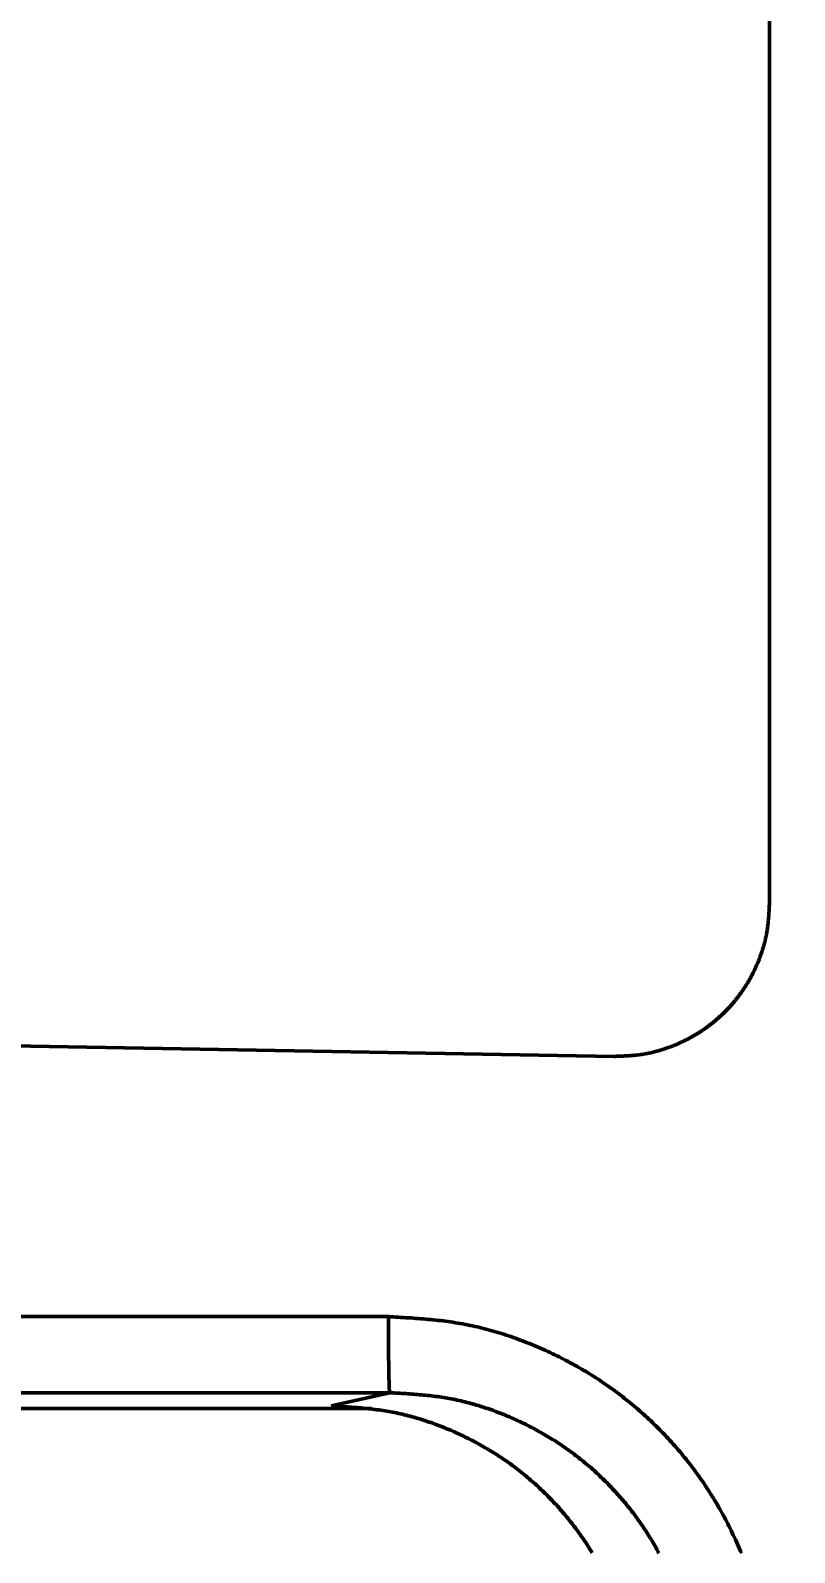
# Model space of a CAD drawing. Header units: millimetres. Extents: x -6033 to 120673, y -4970 to 90533.
# Drawn here: x 87217.53 to 87222.56, y 68772.29 to 68782.3 of the extents above; entities that cross this region are included whole.
import ezdxf
from ezdxf.enums import TextEntityAlignment as Align

# ---------------------------------------------------------------- set-up
doc = ezdxf.new("R2010")
doc.units = ezdxf.units.MM
doc.layers.get('DefPoints').update_dxf_attribs({"color": 250})
for name, color, linetype, lineweight in [('_ACM-A-ANNO-DIMS-c', 2, 'Continuous', 18), ('I-AR$0$I-SCOPE', 252, 'Continuous', 35), ('I-PLAN$0$_ACM-A-WALL-HACH', 251, 'Continuous', 9)]:
    doc.layers.add(name, color=color, linetype=linetype, lineweight=lineweight)
for name, color, linetype in [('I-CEILING$0$I-RCP-AIR', 64, 'Continuous'), ('I-CEILING$0$RC-Hatch【天花填充】', 251, 'Continuous'), ('I-FLOOR$0$I-FC-HATCH', 8, 'Continuous'), ('地坪', 7, 'Continuous'), ('天花', 7, 'Continuous')]:
    doc.layers.add(name, color=color, linetype=linetype)
doc.styles.add('_ACM-G-NOTES', font='arial.ttf')
doc.styles.add('I-CEILING$0$黑体', font='simhei.ttf', dxfattribs={"height": 600})
doc.dimstyles.new('_ACM-DIM-A_50', dxfattribs={"dimscale": 50, "dimtxt": 2.5, "dimasz": 1, "dimexe": 1.5, "dimexo": 1, "dimgap": 1, "dimtad": 1, "dimdec": 0, "dimrnd": 5, "dimzin": 1, "dimdsep": 46, "dimtxsty": '_ACM-G-NOTES', "dimblk": 'ARCHTICK', "dimcen": 2.5, "dimclrd": 256, "dimclre": 256, "dimclrt": 256, "dimadec": 3, "dimazin": 0, "dimtfac": 1, "dimtdec": 0, "dimtix": 1, "dimtmove": 0, "dimatfit": 3, "dimldrblk": 'DOTSMALL', "dimfxl": 5, "dimfxlon": 1, "dimlwd": 18, "dimlwe": 18, "dimarcsym": 0})

# ---------------------------------------------------------------- blocks, each defined once
blk = doc.blocks.new('I-AR')
at = {"layer": 'I-AR$0$I-SCOPE'}
h = blk.add_hatch(dxfattribs=at)
h.set_pattern_fill('ANSI31', color=256, scale=200)
h.paths.add_polyline_path([(63300, 72640), (66630, 72640), (66630, 70889.383), (90600, 70890), (90600, 66390), (96650, 66390), (96650, 24876.398), (18340, 24876.398), (18340, 66390), (48090, 66390), (48090, 72640), (51400, 72640), (51400, 72649.887), (52869.5, 72649.887), (52869.5, 72640), (55240, 72640), (55240, 72790), (59460, 72790), (59460, 72640), (61830.5, 72640), (61830.5, 72649.887), (63300, 72649.887)], flags=16)
h.paths.add_polyline_path([(7330, 0), (7330, -1770), (11180, -1770), (11180, 0), (18450, 0), (18450, 2900), (27550, 2900), (27550, 18090), (37037.331, 18090), (37037.331, 17350), (96200, 17350), (96200, 18120), (114640, 18120), (114640, 84500), (0, 84500), (0, 0)])
blk = doc.blocks.new('I-PLAN')
at = {"layer": 'I-PLAN$0$_ACM-A-WALL-HACH'}
h = blk.add_hatch(dxfattribs=at)
h.set_pattern_fill('ANSI31', color=256, scale=10, angle=45)
h.paths.add_polyline_path([(88260, 70790), (88260, 70890), (88030, 70890), (88030, 70790), (88230, 70790)], flags=17)
h.paths.add_polyline_path([(79671.546, 69390), (78155, 69390), (78155, 68990), (77955, 68990), (77955, 69590), (79671.546, 69590)], flags=17)
h.paths.add_polyline_path([(80271.546, 69390), (80271.546, 69590), (80780, 69590), (80780, 68990), (80580, 68990), (80580, 69390)], flags=17)
h.paths.add_polyline_path([(74580, 69590), (73930, 69590), (73930, 69390), (74580, 69390)])
h.paths.add_polyline_path([(68780, 69590), (69430, 69590), (69430, 69390), (68780, 69390)])
h.paths.add_polyline_path([(87280, 66490), (87480, 66490), (87480, 66390), (87280, 66390)])
h.paths.add_polyline_path([(82180, 68990), (82180, 69390), (84230, 69390), (84230, 66490), (84430, 66490), (84430, 69390), (85280, 69390), (85280, 69590), (81980, 69590), (81980, 68990)])
h.paths.add_polyline_path([(87480, 67390), (87480, 69390), (88280, 69390), (88280, 69590), (88080, 69590), (86480, 69590), (86480, 69390), (87280, 69390), (87280, 67390)], flags=17)
h.paths.add_polyline_path([(72130, 68170), (72130, 66490), (72330, 66490), (72330, 67870), (73130, 67870), (73130, 68070), (72330, 68070), (72330, 68170)])
h.paths.add_polyline_path([(71230, 68170), (71230, 66390), (71030, 66390), (71030, 67870), (70230, 67870), (70230, 68070), (71030, 68070), (71030, 68170)])
h.paths.add_polyline_path([(72130, 69070), (72330, 69070), (72330, 69390), (73030, 69390), (73030, 69590), (72130, 69590)])
h.paths.add_polyline_path([(71230, 69070), (71030, 69070), (71030, 69390), (70330, 69390), (70330, 69590), (71230, 69590)])
h.paths.add_polyline_path([(67800, 69490), (67830, 69490), (67830, 69590), (67800, 69590)], flags=17)
h.paths.add_polyline_path([(76755, 69590), (75180, 69590), (75180, 69390), (75330, 69390), (75330, 66390), (75530, 66390), (75530, 69390), (76555, 69390), (76555, 68990), (76755, 68990)])
h.paths.add_polyline_path([(68180, 69590), (68180, 69390), (68030, 69390), (68030, 66520), (67780, 66520), (67780, 66390), (67400, 66390), (67400, 66720), (67830, 66720), (67830, 69590)])
edge = h.paths.add_edge_path()
edge.add_line((89860, 70890), (88860, 70890))
edge.add_line((75530, 66520), (84230, 66520))
edge.add_line((75530, 66720), (84230, 66720))
blk = doc.blocks.new('I-CEILING$0$RPK-22-40FSNQS')
at = {"color": 0, "lineweight": 50}
for p, q in [((-337.185868, -57.603182), (-322.814174, -57.603182)), ((-321.815916, -58.6233), (-321.890302, -62.886698)), ((-320.104846, -62.642468), (-320.104846, -60.109796)), ((-319.517442, -60.486504), (-319.604882, -60.10122)), ((-319.604882, -60.10122), (-319.604882, -62.633896)), ((-319.500038, -62.738826), (-319.500038, -60.221748))]:
    blk.add_line(p, q, dxfattribs=at)
for points in [[(-321.815916, -58.6233), (-321.816112, -58.617396), (-321.81631, -58.61149), (-321.81651, -58.605586), (-321.816714, -58.599682), (-321.816926, -58.593778), (-321.817144, -58.587876), (-321.81737, -58.581974), (-321.817606, -58.576074), (-321.817854, -58.570176), (-321.818116, -58.564278), (-321.818392, -58.558382), (-321.818684, -58.55249), (-321.818994, -58.546598), (-321.819322, -58.54071), (-321.81967, -58.534824), (-321.82004, -58.52894), (-321.820434, -58.52306), (-321.82085, -58.517182), (-321.821296, -58.511308), (-321.821766, -58.505436), (-321.822268, -58.499568), (-321.822798, -58.493706), (-321.82336, -58.487846), (-321.823956, -58.48199), (-321.824588, -58.476138), (-321.825254, -58.470292), (-321.82596, -58.46445), (-321.826704, -58.458612), (-321.827488, -58.45278), (-321.828314, -58.446952), (-321.829184, -58.441132), (-321.830096, -58.435316), (-321.831052, -58.429504), (-321.832048, -58.4237), (-321.833088, -58.417902), (-321.834168, -58.412112), (-321.83529, -58.406326), (-321.836452, -58.400548), (-321.837654, -58.394778), (-321.838894, -58.389014), (-321.840176, -58.383258), (-321.841494, -58.377508), (-321.842852, -58.371768), (-321.844246, -58.366034), (-321.845678, -58.36031), (-321.847148, -58.354594), (-321.848654, -58.348888), (-321.850196, -58.343188), (-321.851774, -58.3375), (-321.853386, -58.33182), (-321.855034, -58.326148), (-321.856716, -58.320488), (-321.85843, -58.314836), (-321.86018, -58.309196), (-321.861962, -58.303566), (-321.863776, -58.297946), (-321.865622, -58.292336), (-321.8675, -58.286738), (-321.869408, -58.28115), (-321.871348, -58.275574), (-321.87332, -58.27001), (-321.87532, -58.264458), (-321.87735, -58.258918), (-321.879412, -58.253388), (-321.881504, -58.247872), (-321.883626, -58.242368), (-321.88578, -58.236878), (-321.887962, -58.2314), (-321.890176, -58.225934), (-321.89242, -58.220482), (-321.894696, -58.215044), (-321.897, -58.209618), (-321.899336, -58.204206), (-321.901702, -58.19881), (-321.904098, -58.193426), (-321.906526, -58.188058), (-321.908982, -58.182702), (-321.91147, -58.177364), (-321.91399, -58.172038), (-321.916538, -58.166728), (-321.919118, -58.161434), (-321.921728, -58.156154), (-321.924368, -58.15089), (-321.92704, -58.145642), (-321.929742, -58.14041), (-321.932474, -58.135194), (-321.935236, -58.129994), (-321.93803, -58.12481), (-321.940854, -58.119644), (-321.943708, -58.114494), (-321.946594, -58.10936), (-321.94951, -58.104244), (-321.952456, -58.099146), (-321.955432, -58.094066), (-321.958438, -58.089002), (-321.961476, -58.083958), (-321.964542, -58.07893), (-321.967638, -58.073922), (-321.970764, -58.06893), (-321.973918, -58.063958), (-321.977104, -58.059006), (-321.980318, -58.054072), (-321.98356, -58.049156), (-321.986832, -58.04426), (-321.990132, -58.039384), (-321.993462, -58.034528), (-321.99682, -58.02969), (-322.000206, -58.024874), (-322.00362, -58.020076), (-322.007064, -58.0153), (-322.010534, -58.010544), (-322.014032, -58.005808), (-322.01756, -58.001092), (-322.021114, -57.9964), (-322.024694, -57.991726), (-322.028304, -57.987074), (-322.03194, -57.982444), (-322.035602, -57.977836), (-322.039294, -57.97325), (-322.04301, -57.968686), (-322.046754, -57.964142), (-322.050524, -57.959622), (-322.054322, -57.955126), (-322.058144, -57.95065), (-322.061994, -57.946198), (-322.06587, -57.941768), (-322.06977, -57.937362), (-322.073698, -57.93298), (-322.07765, -57.92862), (-322.081628, -57.924282), (-322.085632, -57.91997), (-322.089662, -57.91568), (-322.093716, -57.911416), (-322.097794, -57.907174), (-322.101898, -57.902956), (-322.106026, -57.898764), (-322.11018, -57.894594), (-322.114356, -57.89045), (-322.118558, -57.88633), (-322.122784, -57.882236), (-322.127032, -57.878166), (-322.131306, -57.874122), (-322.135602, -57.870102), (-322.139924, -57.866108), (-322.144268, -57.862138), (-322.148634, -57.858196), (-322.153024, -57.854278), (-322.157438, -57.850386), (-322.161874, -57.84652), (-322.166332, -57.842682), (-322.170814, -57.838868), (-322.175316, -57.835082), (-322.179842, -57.831322), (-322.18439, -57.827588), (-322.18896, -57.823882), (-322.193552, -57.820202), (-322.198164, -57.81655), (-322.2028, -57.812924), (-322.207454, -57.809328), (-322.212132, -57.805758), (-322.216828, -57.802216), (-322.221546, -57.798702), (-322.226286, -57.795216), (-322.231044, -57.791758), (-322.235822, -57.788328), (-322.240622, -57.784928), (-322.24544, -57.781554), (-322.250278, -57.778212), (-322.255136, -57.774896), (-322.260012, -57.771612), (-322.264908, -57.768354), (-322.269824, -57.765128), (-322.274756, -57.76193), (-322.279708, -57.758762), (-322.28468, -57.755624), (-322.289668, -57.752516), (-322.294674, -57.749438), (-322.299698, -57.74639), (-322.30474, -57.743372), (-322.3098, -57.740384), (-322.314878, -57.737428), (-322.319972, -57.734502), (-322.325082, -57.731608), (-322.33021, -57.728742), (-322.335354, -57.725908), (-322.340516, -57.723106), (-322.345694, -57.720332), (-322.350886, -57.71759), (-322.356096, -57.714878), (-322.361322, -57.712198), (-322.366562, -57.709546), (-322.371818, -57.706926), (-322.37709, -57.704338), (-322.382378, -57.701778), (-322.387678, -57.69925), (-322.392996, -57.69675), (-322.398326, -57.694282), (-322.403672, -57.691844), (-322.409032, -57.689438), (-322.414406, -57.68706), (-322.419794, -57.684714), (-322.425196, -57.682398), (-322.430612, -57.680112), (-322.43604, -57.677856), (-322.441482, -57.67563), (-322.446938, -57.673434), (-322.452406, -57.67127), (-322.457886, -57.669134), (-322.46338, -57.66703), (-322.468886, -57.664954), (-322.474404, -57.66291), (-322.479934, -57.660896), (-322.485476, -57.658914), (-322.491028, -57.656962), (-322.496594, -57.655044), (-322.50217, -57.653156), (-322.507758, -57.651302), (-322.513356, -57.649482), (-322.518964, -57.647694), (-322.524582, -57.645942), (-322.530212, -57.644224), (-322.535852, -57.64254), (-322.5415, -57.640892), (-322.547158, -57.63928), (-322.552826, -57.637706), (-322.558502, -57.636168), (-322.564188, -57.634666), (-322.569884, -57.633202), (-322.575586, -57.631778), (-322.581298, -57.63039), (-322.587016, -57.629044), (-322.592744, -57.627736), (-322.598478, -57.626468), (-322.60422, -57.62524), (-322.60997, -57.624052), (-322.615726, -57.622906), (-322.62149, -57.621804), (-322.62726, -57.620742), (-322.633036, -57.619722), (-322.638818, -57.618746), (-322.644606, -57.617814), (-322.6504, -57.616924), (-322.6562, -57.616074), (-322.662006, -57.615262), (-322.667816, -57.61449), (-322.673632, -57.613752), (-322.679452, -57.61305), (-322.685276, -57.612382), (-322.691104, -57.611746), (-322.696938, -57.61114), (-322.702776, -57.610562), (-322.708616, -57.610014), (-322.714462, -57.60949), (-322.72031, -57.608992), (-322.72616, -57.608516), (-322.732014, -57.608062), (-322.737872, -57.607628), (-322.743732, -57.607214), (-322.749594, -57.606818), (-322.755458, -57.606436), (-322.761324, -57.60607), (-322.767192, -57.605716), (-322.77306, -57.605374), (-322.778932, -57.605042), (-322.784804, -57.604718), (-322.790676, -57.604402), (-322.79655, -57.604092), (-322.802426, -57.603786), (-322.814174, -57.603182)], [(-320.104846, -60.109796), (-320.103914, -60.093382), (-320.10298, -60.076968), (-320.102034, -60.060558), (-320.101078, -60.044148), (-320.100102, -60.027742), (-320.099104, -60.011338), (-320.098078, -59.994938), (-320.097022, -59.978546), (-320.09593, -59.962156), (-320.094798, -59.945774), (-320.093622, -59.9294), (-320.092396, -59.913032), (-320.091118, -59.896674), (-320.08978, -59.880326), (-320.088382, -59.863986), (-320.086914, -59.847656), (-320.085376, -59.83134), (-320.083764, -59.815034), (-320.08207, -59.79874), (-320.08029, -59.782462), (-320.078424, -59.766196), (-320.076462, -59.749946), (-320.074402, -59.73371), (-320.07224, -59.717492), (-320.06997, -59.70129), (-320.06759, -59.685106), (-320.065094, -59.66894), (-320.062476, -59.652794), (-320.059736, -59.636668), (-320.056864, -59.62056), (-320.05386, -59.604476), (-320.050724, -59.588412), (-320.047456, -59.572372), (-320.04406, -59.556354), (-320.040534, -59.54036), (-320.036882, -59.524392), (-320.033106, -59.508448), (-320.029204, -59.49253), (-320.02518, -59.476638), (-320.021036, -59.460774), (-320.016772, -59.444938), (-320.01239, -59.429132), (-320.00789, -59.413352), (-320.003274, -59.397604), (-319.998546, -59.381886), (-319.993704, -59.3662), (-319.98875, -59.350546), (-319.983688, -59.334924), (-319.978518, -59.319334), (-319.97324, -59.30378), (-319.967856, -59.28826), (-319.962368, -59.272774), (-319.956778, -59.257326), (-319.951086, -59.241912), (-319.945294, -59.226538), (-319.939404, -59.2112), (-319.933416, -59.195902), (-319.927334, -59.180642), (-319.921156, -59.165422), (-319.914886, -59.150244), (-319.908524, -59.135106), (-319.90207, -59.12001), (-319.895526, -59.104956), (-319.88889, -59.089946), (-319.882162, -59.07498), (-319.875344, -59.060058), (-319.868432, -59.045182), (-319.86143, -59.03035), (-319.854338, -59.015566), (-319.847152, -59.000828), (-319.839876, -58.986138), (-319.832508, -58.971496), (-319.82505, -58.956902), (-319.8175, -58.942358), (-319.809858, -58.927866), (-319.802124, -58.913422), (-319.7943, -58.89903), (-319.786384, -58.88469), (-319.778378, -58.870402), (-319.77028, -58.856168), (-319.76209, -58.841988), (-319.753808, -58.827862), (-319.745436, -58.813792), (-319.736972, -58.799776), (-319.728418, -58.785816), (-319.719772, -58.771914), (-319.711034, -58.75807), (-319.702206, -58.744284), (-319.693286, -58.730556), (-319.684276, -58.716888), (-319.675174, -58.70328), (-319.66598, -58.689732), (-319.656698, -58.676246), (-319.647324, -58.66282), (-319.637862, -58.649458), (-319.628312, -58.636158), (-319.618674, -58.62292), (-319.608948, -58.609746), (-319.599134, -58.596638), (-319.589236, -58.583594), (-319.57925, -58.570614), (-319.56918, -58.557702), (-319.559024, -58.544854), (-319.548784, -58.532074), (-319.53846, -58.519362), (-319.528054, -58.506716), (-319.517564, -58.49414), (-319.506992, -58.481632), (-319.496338, -58.469194), (-319.485604, -58.456826), (-319.474788, -58.444528), (-319.463894, -58.4323), (-319.452918, -58.420144), (-319.441864, -58.408062), (-319.430732, -58.39605), (-319.419522, -58.384112), (-319.408236, -58.372248), (-319.39687, -58.360458), (-319.38543, -58.348742), (-319.373914, -58.337102), (-319.362322, -58.325536), (-319.350656, -58.314048), (-319.338916, -58.302636), (-319.327102, -58.291302), (-319.315214, -58.280044), (-319.303254, -58.268866), (-319.29122, -58.257766), (-319.279116, -58.246746), (-319.266942, -58.235806), (-319.254696, -58.224946), (-319.24238, -58.214166), (-319.229994, -58.203468), (-319.217538, -58.192854), (-319.205014, -58.18232), (-319.192424, -58.171872), (-319.179764, -58.161504), (-319.167038, -58.151224), (-319.154244, -58.141026), (-319.141386, -58.130914), (-319.12846, -58.120888), (-319.115472, -58.110948), (-319.102418, -58.101094), (-319.0893, -58.091328), (-319.076118, -58.08165), (-319.062872, -58.072062), (-319.049566, -58.06256), (-319.036196, -58.05315), (-319.022766, -58.043828), (-319.009274, -58.034598), (-318.995722, -58.025458), (-318.98211, -58.01641), (-318.96844, -58.007454), (-318.95471, -57.99859), (-318.940922, -57.989816), (-318.927076, -57.981136), (-318.913174, -57.972546), (-318.899216, -57.964048), (-318.885202, -57.955642), (-318.871134, -57.947326), (-318.85701, -57.939104), (-318.842834, -57.930972), (-318.828604, -57.922932), (-318.814322, -57.914984), (-318.799988, -57.907128), (-318.785604, -57.899364), (-318.771168, -57.891692), (-318.756682, -57.88411), (-318.742148, -57.87662), (-318.727564, -57.869222), (-318.712934, -57.861916), (-318.698256, -57.854702), (-318.68353, -57.84758), (-318.66876, -57.84055), (-318.653944, -57.83361), (-318.639082, -57.826762), (-318.624176, -57.820008), (-318.609228, -57.813344), (-318.594236, -57.806772), (-318.579202, -57.80029), (-318.564126, -57.793902), (-318.549008, -57.787606)], [(-318.550162, -58.330046), (-318.561666, -58.336266), (-318.57313, -58.342558), (-318.584552, -58.348924), (-318.595932, -58.355362), (-318.607268, -58.361876), (-318.618564, -58.368462), (-318.629814, -58.375122), (-318.641022, -58.381854), (-318.652186, -58.388662), (-318.663304, -58.395542), (-318.674376, -58.402496), (-318.685402, -58.409524), (-318.696384, -58.416624), (-318.707318, -58.423798), (-318.718204, -58.431046), (-318.729042, -58.438368), (-318.739832, -58.445762), (-318.750574, -58.453228), (-318.761266, -58.460766), (-318.77191, -58.468378), (-318.782504, -58.47606), (-318.793046, -58.483812), (-318.803538, -58.491636), (-318.81398, -58.499528), (-318.82437, -58.507492), (-318.834708, -58.515524), (-318.844992, -58.523624), (-318.855226, -58.531792), (-318.865404, -58.54003), (-318.87553, -58.548334), (-318.885602, -58.556706), (-318.89562, -58.565144), (-318.905582, -58.573648), (-318.915488, -58.582218), (-318.92534, -58.590854), (-318.935136, -58.599554), (-318.944874, -58.608318), (-318.954556, -58.617148), (-318.96418, -58.62604), (-318.973746, -58.634996), (-318.983254, -58.644014), (-318.992704, -58.653094), (-319.002094, -58.662238), (-319.011426, -58.671442), (-319.020696, -58.680708), (-319.029908, -58.690034), (-319.039058, -58.69942), (-319.048148, -58.708866), (-319.057174, -58.718372), (-319.06614, -58.727936), (-319.075044, -58.737558), (-319.083884, -58.74724), (-319.092662, -58.756978), (-319.101374, -58.766774), (-319.110024, -58.776628), (-319.11861, -58.786538), (-319.12713, -58.796502), (-319.135584, -58.806524), (-319.143972, -58.8166), (-319.152294, -58.826732), (-319.16055, -58.836918), (-319.16874, -58.847158), (-319.17686, -58.85745), (-319.184914, -58.867796), (-319.192898, -58.878196), (-319.200814, -58.888648), (-319.208662, -58.89915), (-319.216438, -58.909706), (-319.224146, -58.920312), (-319.231782, -58.930968), (-319.239348, -58.941674), (-319.246842, -58.952432), (-319.254264, -58.963238), (-319.261614, -58.974092), (-319.26889, -58.984996), (-319.276094, -58.995948), (-319.283226, -59.006948), (-319.290284, -59.017994), (-319.29727, -59.029088), (-319.304182, -59.040228), (-319.311022, -59.051412), (-319.317788, -59.062644), (-319.32448, -59.073918), (-319.3311, -59.085236), (-319.337648, -59.0966), (-319.344122, -59.108006), (-319.350522, -59.119454), (-319.35685, -59.130944), (-319.363104, -59.142476), (-319.369286, -59.15405), (-319.375396, -59.165664), (-319.381432, -59.177318), (-319.387394, -59.189012), (-319.393284, -59.200744), (-319.3991, -59.212516), (-319.404844, -59.224326), (-319.410514, -59.236172), (-319.416112, -59.248058), (-319.421636, -59.259978), (-319.427088, -59.271936), (-319.432466, -59.283928), (-319.43777, -59.295956), (-319.443002, -59.308018), (-319.448162, -59.320116), (-319.453248, -59.332246), (-319.45826, -59.34441), (-319.4632, -59.356606), (-319.468062, -59.368834), (-319.47285, -59.381092), (-319.47756, -59.393384), (-319.48219, -59.405704), (-319.48674, -59.418056), (-319.49121, -59.430436), (-319.495598, -59.442844), (-319.499902, -59.455282), (-319.504122, -59.467746), (-319.508258, -59.480238), (-319.512304, -59.492758), (-319.516264, -59.505302), (-319.520136, -59.517872), (-319.523916, -59.530468), (-319.527606, -59.543088), (-319.531202, -59.555732), (-319.534706, -59.5684), (-319.538114, -59.581092), (-319.541426, -59.593804), (-319.544642, -59.60654), (-319.54776, -59.619296), (-319.550778, -59.632072), (-319.553694, -59.64487), (-319.55651, -59.657686), (-319.559224, -59.670522), (-319.561834, -59.683378), (-319.564338, -59.69625), (-319.566736, -59.70914), (-319.569026, -59.722048), (-319.571214, -59.734972), (-319.573302, -59.747912), (-319.575292, -59.760868), (-319.57719, -59.773838), (-319.579, -59.786822), (-319.580722, -59.79982), (-319.582364, -59.81283), (-319.583924, -59.825854), (-319.585412, -59.838888), (-319.586828, -59.851934), (-319.588174, -59.864992), (-319.589458, -59.87806), (-319.59068, -59.891136), (-319.591844, -59.904222), (-319.592956, -59.917318), (-319.594018, -59.93042), (-319.595032, -59.94353), (-319.596004, -59.956648), (-319.596936, -59.96977), (-319.597832, -59.982898), (-319.598698, -59.996032), (-319.599532, -60.009172), (-319.600344, -60.022314), (-319.601132, -60.03546), (-319.601904, -60.048608), (-319.602662, -60.06176), (-319.603408, -60.074912), (-319.604146, -60.088066), (-319.604882, -60.10122)], [(-318.552974, -58.769908), (-318.56414, -58.776706), (-318.575258, -58.783578), (-318.586334, -58.790522), (-318.597362, -58.79754), (-318.608344, -58.804632), (-318.61928, -58.811796), (-318.630168, -58.819034), (-318.641008, -58.826346), (-318.6518, -58.833732), (-318.662542, -58.841188), (-318.673236, -58.848716), (-318.683882, -58.856318), (-318.694476, -58.863988), (-318.705022, -58.871732), (-318.715516, -58.879544), (-318.725958, -58.887426), (-318.73635, -58.895378), (-318.746688, -58.9034), (-318.756976, -58.91149), (-318.76721, -58.919648), (-318.777392, -58.927874), (-318.787518, -58.936166), (-318.797592, -58.944526), (-318.807612, -58.952952), (-318.817576, -58.961446), (-318.827484, -58.970004), (-318.837338, -58.978626), (-318.847136, -58.987314), (-318.856876, -58.996068), (-318.86656, -59.004884), (-318.876188, -59.013764), (-318.885756, -59.022706), (-318.895266, -59.031712), (-318.90472, -59.04078), (-318.914112, -59.04991), (-318.923446, -59.059102), (-318.93272, -59.068354), (-318.941934, -59.077666), (-318.951088, -59.08704), (-318.96018, -59.096472), (-318.969212, -59.105964), (-318.97818, -59.115514), (-318.987088, -59.125122), (-318.995932, -59.13479), (-319.004712, -59.144514), (-319.01343, -59.154294), (-319.022082, -59.164134), (-319.030672, -59.174028), (-319.039196, -59.183978), (-319.047654, -59.193984), (-319.056046, -59.204046), (-319.064374, -59.214162), (-319.072634, -59.224332), (-319.080826, -59.234556), (-319.088952, -59.244834), (-319.097008, -59.255164), (-319.104998, -59.265546), (-319.112918, -59.275982), (-319.12077, -59.28647), (-319.12855, -59.297008), (-319.136262, -59.307598), (-319.143902, -59.318238), (-319.151472, -59.328928), (-319.15897, -59.339668), (-319.166398, -59.350456), (-319.173752, -59.361294), (-319.181034, -59.37218), (-319.188242, -59.383116), (-319.195378, -59.394098), (-319.20244, -59.405126), (-319.20943, -59.416202), (-319.216346, -59.427324), (-319.22319, -59.438492), (-319.22996, -59.449704), (-319.236656, -59.46096), (-319.24328, -59.47226), (-319.249832, -59.483606), (-319.25631, -59.494992), (-319.262714, -59.506422), (-319.269046, -59.517894), (-319.275306, -59.529408), (-319.281492, -59.540962), (-319.287604, -59.552558), (-319.293644, -59.564192), (-319.29961, -59.575866), (-319.305504, -59.58758), (-319.311324, -59.599332), (-319.317072, -59.611122), (-319.322746, -59.62295), (-319.328348, -59.634814), (-319.333876, -59.646716), (-319.33933, -59.658654), (-319.344712, -59.670626), (-319.350022, -59.682634), (-319.355258, -59.694678), (-319.36042, -59.706754), (-319.36551, -59.718864), (-319.370526, -59.731008), (-319.375468, -59.743182), (-319.380336, -59.75539), (-319.385126, -59.76763), (-319.38984, -59.7799), (-319.394474, -59.7922), (-319.399028, -59.80453), (-319.403502, -59.816888), (-319.407892, -59.829276), (-319.412202, -59.841694), (-319.416424, -59.854138), (-319.420562, -59.866608), (-319.424614, -59.879106), (-319.428578, -59.89163), (-319.432452, -59.904178), (-319.436236, -59.916752), (-319.43993, -59.929352), (-319.44353, -59.941974), (-319.447038, -59.95462), (-319.45045, -59.96729), (-319.453768, -59.97998), (-319.456986, -59.992694), (-319.460108, -60.005428), (-319.46313, -60.018182), (-319.466052, -60.030958), (-319.468872, -60.043752), (-319.47159, -60.056566), (-319.474204, -60.0694), (-319.476714, -60.08225), (-319.479116, -60.095118), (-319.481412, -60.108004), (-319.483606, -60.120904), (-319.485698, -60.133822), (-319.487694, -60.146754), (-319.489598, -60.159702), (-319.491412, -60.172664), (-319.49314, -60.185638), (-319.494786, -60.198626), (-319.496354, -60.211626), (-319.497846, -60.224638), (-319.499268, -60.237662), (-319.500622, -60.250696), (-319.50191, -60.26374), (-319.503138, -60.276794), (-319.50431, -60.289858), (-319.505426, -60.302928), (-319.506494, -60.316008), (-319.507516, -60.329096), (-319.508494, -60.342188), (-319.509432, -60.355288), (-319.510334, -60.368394), (-319.511206, -60.381504), (-319.512048, -60.39462), (-319.512864, -60.407738), (-319.51366, -60.420862), (-319.514438, -60.433986), (-319.515202, -60.447114), (-319.515954, -60.460244), (-319.5167, -60.473374), (-319.517442, -60.486504)], [(-320.104846, -60.109796), (-320.101608, -60.109792), (-320.098372, -60.10979), (-320.095136, -60.109786), (-320.091898, -60.109784), (-320.088664, -60.10978), (-320.085428, -60.109776), (-320.082194, -60.109774), (-320.072498, -60.109762), (-320.06927, -60.109758), (-320.066042, -60.109754), (-320.062814, -60.10975), (-320.05959, -60.109746), (-320.056368, -60.10974), (-320.053148, -60.109736), (-320.049928, -60.10973), (-320.046712, -60.109724), (-320.040288, -60.109712), (-320.03708, -60.109706), (-320.033874, -60.1097), (-320.030672, -60.109692), (-320.027472, -60.109686), (-320.024276, -60.109678), (-320.021082, -60.10967), (-320.017892, -60.10966), (-320.014706, -60.109652), (-320.011524, -60.109642), (-320.008346, -60.109632), (-320.005172, -60.109622), (-320.002002, -60.10961), (-319.998836, -60.1096), (-319.995674, -60.109588), (-319.992518, -60.109576), (-319.989366, -60.109562), (-319.98622, -60.10955), (-319.983078, -60.109536), (-319.97994, -60.109522), (-319.976808, -60.109508), (-319.973682, -60.109492), (-319.970562, -60.109478), (-319.967446, -60.109462), (-319.964338, -60.109446), (-319.961234, -60.10943), (-319.958138, -60.109412), (-319.955046, -60.109396), (-319.951962, -60.109378), (-319.948882, -60.10936), (-319.945812, -60.109342), (-319.942746, -60.109324), (-319.939688, -60.109304), (-319.936636, -60.109284), (-319.933592, -60.109266), (-319.930554, -60.109246), (-319.927526, -60.109224), (-319.924502, -60.109204), (-319.921488, -60.109184), (-319.918482, -60.109162), (-319.915482, -60.10914), (-319.91249, -60.109118), (-319.909508, -60.109096), (-319.906534, -60.109074), (-319.903566, -60.10905), (-319.90061, -60.109028), (-319.89766, -60.109004), (-319.89472, -60.10898), (-319.891788, -60.108956), (-319.888866, -60.108932), (-319.885952, -60.108908), (-319.883048, -60.108882), (-319.880154, -60.108858), (-319.877268, -60.108832), (-319.874392, -60.108806), (-319.871526, -60.10878), (-319.86867, -60.108754), (-319.865824, -60.108726), (-319.862988, -60.1087), (-319.86016, -60.108672), (-319.857344, -60.108644), (-319.854538, -60.108616), (-319.851744, -60.108588), (-319.848958, -60.10856), (-319.846184, -60.10853), (-319.843422, -60.108502), (-319.840668, -60.108472), (-319.837928, -60.108442), (-319.835198, -60.108412), (-319.832478, -60.108382), (-319.82977, -60.10835), (-319.827074, -60.10832), (-319.82439, -60.108288), (-319.821716, -60.108256), (-319.819056, -60.108224), (-319.816408, -60.108192), (-319.81377, -60.108158), (-319.811146, -60.108126), (-319.808534, -60.108092), (-319.805934, -60.10806), (-319.803346, -60.108026), (-319.80077, -60.107992), (-319.798208, -60.107956), (-319.79566, -60.107922), (-319.793122, -60.107888), (-319.790598, -60.107852), (-319.788088, -60.107816), (-319.785592, -60.10778), (-319.783106, -60.107744), (-319.780636, -60.107708), (-319.77818, -60.107672), (-319.775736, -60.107634), (-319.773306, -60.107598), (-319.77089, -60.10756), (-319.768488, -60.107522), (-319.766098, -60.107484), (-319.763724, -60.107446), (-319.761364, -60.107408), (-319.759018, -60.10737), (-319.756688, -60.107332), (-319.75437, -60.107292), (-319.752068, -60.107254), (-319.74978, -60.107214), (-319.747508, -60.107174), (-319.74525, -60.107134), (-319.743008, -60.107094), (-319.740782, -60.107054), (-319.73857, -60.107014), (-319.736372, -60.106972), (-319.734192, -60.106932), (-319.732026, -60.10689), (-319.729876, -60.106848), (-319.727742, -60.106806), (-319.725624, -60.106764), (-319.723522, -60.106722), (-319.721436, -60.106678), (-319.719366, -60.106636), (-319.717312, -60.106592), (-319.715276, -60.106548), (-319.713254, -60.106504), (-319.71125, -60.10646), (-319.709264, -60.106414), (-319.707292, -60.10637), (-319.705338, -60.106324), (-319.703402, -60.106278), (-319.701482, -60.106232), (-319.69958, -60.106186), (-319.697694, -60.106138), (-319.695826, -60.106092), (-319.693976, -60.106044), (-319.692144, -60.105996), (-319.690328, -60.105948), (-319.68853, -60.1059), (-319.68675, -60.10585), (-319.68499, -60.1058), (-319.683244, -60.105752), (-319.681518, -60.105702), (-319.67981, -60.105652), (-319.67812, -60.105602), (-319.676446, -60.10555), (-319.67479, -60.1055), (-319.673154, -60.10545), (-319.671534, -60.1054), (-319.669932, -60.105348), (-319.668348, -60.105298), (-319.66678, -60.105248), (-319.665232, -60.105196), (-319.663702, -60.105146), (-319.662188, -60.105096), (-319.660692, -60.105046), (-319.659214, -60.104996), (-319.657754, -60.104946), (-319.656312, -60.104896), (-319.654888, -60.104848), (-319.653482, -60.104798), (-319.652092, -60.10475), (-319.65072, -60.104702), (-319.649368, -60.104654), (-319.648032, -60.104606), (-319.646714, -60.10456), (-319.645414, -60.104514), (-319.6442, -60.10447), (-319.643002, -60.104426), (-319.64182, -60.104384), (-319.640654, -60.104342), (-319.639504, -60.104298), (-319.63837, -60.104256), (-319.637252, -60.104212), (-319.63615, -60.104168), (-319.635064, -60.104124), (-319.633994, -60.10408), (-319.63294, -60.104036), (-319.631902, -60.10399), (-319.63088, -60.103942), (-319.629876, -60.103894), (-319.628886, -60.103846), (-319.627912, -60.103796), (-319.626954, -60.103744), (-319.626012, -60.10369), (-319.625088, -60.103636), (-319.624178, -60.10358), (-319.623284, -60.103522), (-319.622408, -60.10346), (-319.621546, -60.103398), (-319.6207, -60.103334), (-319.619872, -60.103268), (-319.61906, -60.103198), (-319.618262, -60.103128), (-319.617482, -60.103054), (-319.616716, -60.102976), (-319.615968, -60.102896), (-319.615548, -60.10285), (-319.615134, -60.102802), (-319.614724, -60.102754), (-319.61432, -60.102704), (-319.61392, -60.102654), (-319.613524, -60.102602), (-319.613132, -60.102552), (-319.612744, -60.102498), (-319.61236, -60.102446), (-319.61198, -60.102392), (-319.611604, -60.102336), (-319.61123, -60.102282), (-319.61086, -60.102226), (-319.610494, -60.10217), (-319.61013, -60.102112), (-319.609768, -60.102056), (-319.609408, -60.101998), (-319.609052, -60.10194), (-319.608698, -60.10188), (-319.608344, -60.101822), (-319.607994, -60.101762), (-319.607644, -60.101702), (-319.607296, -60.101644), (-319.606948, -60.101584), (-319.606602, -60.101522), (-319.606258, -60.101462), (-319.605912, -60.101402), (-319.60557, -60.101342), (-319.605226, -60.10128), (-319.604882, -60.10122)]]:
    blk.add_lwpolyline(points, dxfattribs=at)
blk = doc.blocks.new('I-CEILING')
at = {"layer": 'I-CEILING$0$RC-Hatch【天花填充】'}
h = blk.add_hatch(dxfattribs=at)
h.set_pattern_fill('_USER', color=256, scale=600, double=1, pattern_type=0)
h.set_pattern_definition([(0, (81980, 70481.47), (0, 600), []), (90, (81980, 70481.47), (-600, 4e-14), [])])
h.paths.add_polyline_path([(84430, 69390), (85280, 69390), (85280, 69590), (81980, 69590), (81980, 69090), (80780, 69090), (80780, 69590), (77955, 69590), (77955, 69090), (76755, 69090), (76755, 69590), (66630, 69590), (66630, 70790), (88030, 70790), (88030, 69590), (86480, 69590), (86480, 69390), (87280, 69390), (87280, 66390), (85430, 66390), (85430, 66490), (84430, 66490)])
at = {"layer": 'I-CEILING$0$I-RCP-AIR', "rotation": 269.9999999882699}
blk.add_blockref('I-CEILING$0$RPK-22-40FSNQS', (87280, 68453.738, 3000), dxfattribs=at)
at = {"layer": 'I-CEILING$0$I-RCP-AIR', "style": 'I-CEILING$0$黑体'}
for tag, p in [('R', (61966.358, 71748.905)), ('R', (61966.358, 66925.235)), ('R', (51736.068, 63924.766)), ('R', (62976.068, 63924.766)), ('S', (56433.591, 63065))]:
    blk.add_attdef(tag, text='', height=100, dxfattribs=at).set_placement(p, align=Align.MIDDLE_CENTER)
blk = doc.blocks.new('I-FLOOR')
at = {"layer": 'I-FLOOR$0$I-FC-HATCH'}
h = blk.add_hatch(dxfattribs=at)
h.set_pattern_fill('_USER', color=256, scale=600, double=1, pattern_type=0)
h.set_pattern_definition([(0, (85280, 69590), (0, 600), []), (90, (85280, 69590), (-600, 4e-14), [])])
h.paths.add_polyline_path([(84430, 69390), (85280, 69390), (85280, 69590), (81980, 69590), (81980, 69090), (80780, 69090), (80780, 69590), (77955, 69590), (77955, 69090), (76755, 69090), (76755, 69590), (66630, 69590), (66630, 70790), (88030, 70790), (88030, 69590), (86480, 69590), (86480, 69390), (87280, 69390), (87280, 66390), (85430, 66390), (85430, 66490), (84430, 66490)])
blk = doc.blocks.new('_ArchTick')
at = {"color": 0, "linetype": 'ByBlock', "const_width": 0.15}
blk.add_lwpolyline([(-0.5, -0.5), (0.5, 0.5)], dxfattribs=at)
blk = doc.blocks.new('*D236')
at = {"layer": '_ACM-A-ANNO-DIMS-c', "lineweight": 18, "transparency": 16777216}
for p, q in [((86747.261, 69390), (86422.261, 69390)), ((86497.261, 67926.5), (86497.261, 69390)), ((86747.261, 67926.5), (86422.261, 67926.5))]:
    blk.add_line(p, q, dxfattribs=at)
at = {"layer": 'DefPoints', "color": 0, "transparency": 16777216}
for p in [(86497.261, 69390), (87342.05, 69390), (87342.05, 67926.5)]:
    blk.add_point(p, dxfattribs=at)
at = {"layer": '_ACM-A-ANNO-DIMS-c', "lineweight": 18, "transparency": 16777216, "xscale": 50, "yscale": 50, "zscale": 50}
for p, rotation in [((86497.261, 69390), 90), ((86497.261, 67926.5), 270)]:
    blk.add_blockref('_ArchTick', p, dxfattribs=dict(at, rotation=rotation))
at = {"layer": '_ACM-A-ANNO-DIMS-c', "transparency": 16777216, "insert": (86383.439, 68658.25), "char_height": 125, "attachment_point": 5, "rotation": 90, "style": '_ACM-G-NOTES'}
blk.add_mtext('1465', dxfattribs=at)
blk = doc.blocks.new('_DotSmall')
at = {"color": 0, "linetype": 'ByBlock', "const_width": 0.5}
blk.add_lwpolyline([(-0.0625, 0, 1), (0.0625, 0, 1)], format="xyb", close=True, dxfattribs=at)

msp = doc.modelspace()

# ---------------------------------------------------------------- block references
for name in ['I-AR', 'I-PLAN']:
    msp.add_blockref(name, (0, 0))

# ---------------------------------------------------------------- next in the draw order: block references
at = {"layer": '天花'}
msp.add_blockref('I-CEILING', (0, 0), dxfattribs=at)

# ---------------------------------------------------------------- next in the draw order: block references
at = {"layer": '地坪'}
msp.add_blockref('I-FLOOR', (0, 0), dxfattribs=at)

# ---------------------------------------------------------------- next in the draw order: dimensions: what is measured, and where the dimension line sits
at = {"layer": '_ACM-A-ANNO-DIMS-c'}
dim = msp.add_linear_dim(base=(86497.260511325, 69390), p1=(87342.050366476, 67926.5), p2=(87342.050366476, 69390), angle=90, dimstyle='_ACM-DIM-A_50', override={"dimzin": 8}, dxfattribs=at)
dim.commit()
dim.dimension.update_dxf_attribs({"geometry": '*D236', "text_midpoint": (86383.43888786, 68658.25)})

doc.saveas('drawing.dxf')
